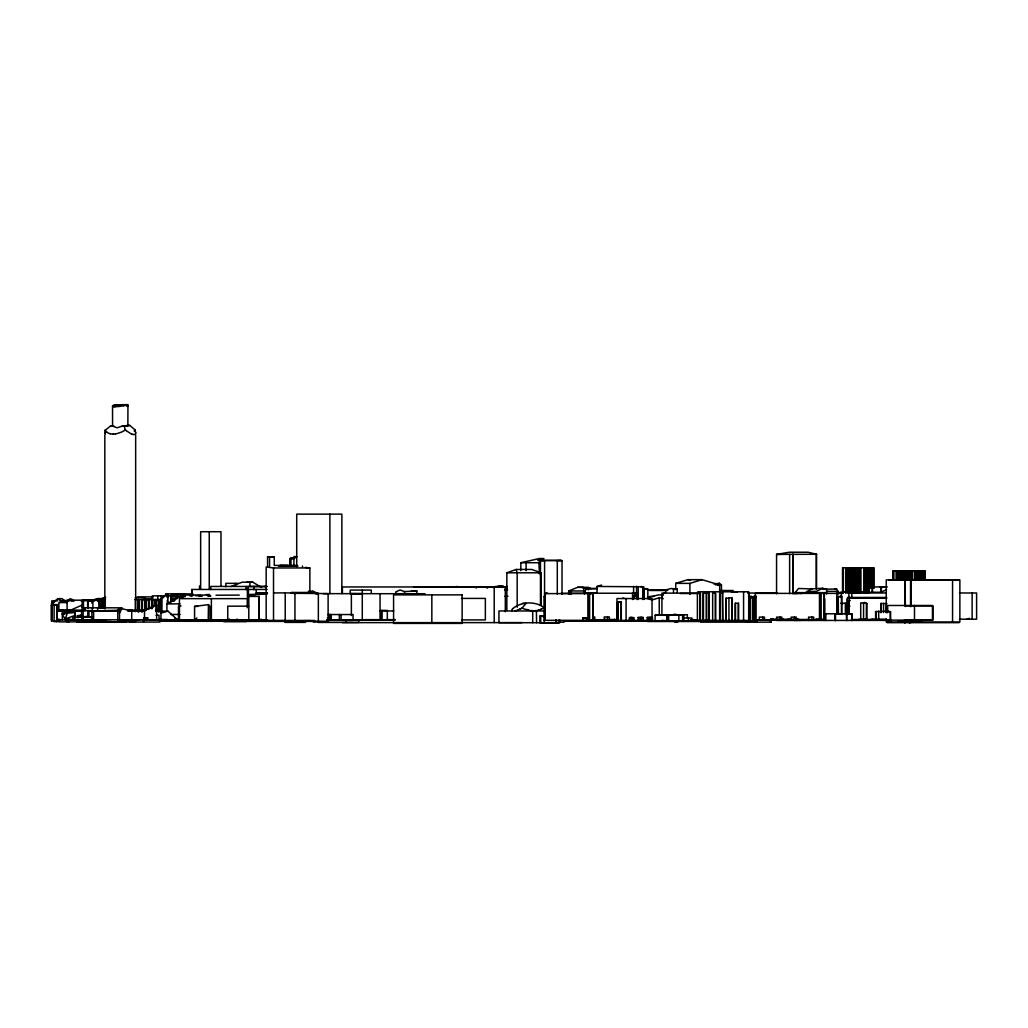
<?xml version="1.0" encoding="UTF-8"?>
<svg xmlns="http://www.w3.org/2000/svg" width="1028" height="1028" viewBox="0 0 1028 1028"><rect width="100%" height="100%" fill="white"/><g stroke="black" fill="none" stroke-linecap="round" stroke-linejoin="round"><path stroke-width="1.5" d="M225.8 586.744L225.8 583.339L238.098 583.339M302.476 566.993L302.502 565.991M171.059 595.854L177.844 595.854M249.74 586.294L250.035 582.246L252.901 582.246L261.613 587.489M196.952 617.892L194.575 619.974L194.575 606.404L208.453 604.644L208.234 619.974M770.422 622.146L770.73 620.09M118.85 610.298L92.032 610.953L118.695 610.953M69.763 610.953L69.904 610.157L58.069 610.157L56.964 610.953L56.964 619.871L147.801 619.743L147.724 617.918L143.933 618.162L147.724 617.918M633.299 598.887L634.803 592.655L637.116 597.319M633.942 598.887L635.433 592.655M113.607 425.823L110.446 426.119L105.1 430.321A18.144 6.862 -43.9 0 0 104.843 431.593L104.843 431.94A15.06 5.538 -45.4 0 0 104.972 432.839M131.237 610.953L132.792 610.144M457.319 587.155L458.912 586.988L456.201 586.705M59.945 602.652L60.613 600.558L74.556 600.558M568.831 594.158L569.756 591.357L570.668 591.357L571.388 594.364M569.743 594.158L570.668 591.357M840.801 596.818L841.02 596.163L837.524 596.818L837.524 613.819M126.791 425.438L129.798 425.438L134.835 429.678L134.218 431.04M67.655 612.367L62.31 614.05L64.931 619.049L75.057 615.412L74.44 612.457L67.655 612.367L64.931 619.768M91.71 603.089L92.905 600.198M597.204 588.44L586.217 588.659L584.379 592.732L596.548 592.719M951.285 579.818L910.924 579.818L910.898 597.101M487.118 588.055L487.722 586.885L502.731 586.847M476.195 588.055L476.799 586.885M182.933 595.867L184.423 594.454L183.074 597.011M544.197 622.75L544.21 596.548L546.189 592.822L547.179 592.822M119.518 619.974L119.518 613.112L121.921 608.717L131.713 610.966L131.713 619.974M649.208 617.481L647.242 620.424L647.242 617.481L649.208 617.481L652.202 617.597L652.202 620.462L616.993 620.424L616.993 598.553L652.048 598.553L652.048 621.002M910.859 606.456L910.924 579.818L905.141 580.152L905.334 605.595M512.754 608.576C521.504 601.521 534.894 601.02 544.133 607.458M521.581 608.576L526.13 603.372L522.494 603.372M543.902 607.175L543.478 607.664A17.463 8.584 12.1 0 1 542.09 608.859M664.139 593.105L661.775 596.047L662.674 596.047M127.716 405.983L127.896 405.7A8.25 2.506 14 0 0 127.947 405.212M794.85 593.015L798.55 588.466L812.184 588.967L806.389 591.691L816.592 591.28L822.721 588.286L826.615 589.224L826.615 594.03M810.527 589.262L811.169 588.466M172.845 594.145L185.246 594.145L172.151 594.145L173.205 593.709M794.67 593.76L801.416 593.207L800.94 593.76M112.669 405.931L112.592 406.021A7.787 1.156 -7.3 0 0 112.643 406.317L114.237 406.677M93.278 601.149C95.81 596.381 102.068 600.236 105.743 597.242M55.255 620.938L51.4 620.899L51.4 605.209L52.081 604.541L57.401 604.618L57.401 610.812M59.02 610.953L58.069 610.157M864.779 602.536L863.559 603.192L864.779 602.536L866.9 603.577L866.9 620.064L860.706 620.09L860.706 602.922L864.098 602.922M910.924 579.818L910.744 606.533M161.357 598.489L165.868 594.544L167.924 597.358L167.178 597.358L167.178 595.867M161.113 599.363L166.613 594.544M141.119 610.953L141.928 610.298L142.712 610.953M170.327 595.854L171.072 595.251M64.032 610.953L62.31 610.953L62.31 619.871M121.921 608.717L117.732 609.578L117.732 619.974L140.181 619.884M477.994 586.705L477.159 586.885M51.554 620.244L51.554 603.385L57.928 598.63L61.988 598.63L65.355 601.136M57.401 621.644L54.111 621.644L54.111 605.106L54.792 604.618L51.4 605.209M54.111 605.106L57.401 604.618M142.648 610.953L143.573 610.298L142.07 610.144M318.346 621.22L318.346 593.503L290.641 593.297L291.901 592.462L315.313 592.462L318.346 593.477L328.112 593.644L328.112 621.22L184.757 621.298M630.292 617.147L633.119 617.789L629.316 617.789L629.316 620.424M80.107 610.966L84.103 610.002M126.11 430.591L125.326 430L123.206 431.22A16.165 8.956 -21.1 0 1 121.42 432.133L117.77 433.379A12.734 7.003 -21 0 1 115.406 433.893M171.213 599.645L171.213 600.853L174.657 600.622M166.909 611.403L166.909 603.899L177.728 597.229L181.648 597.217M88.048 600.686L90.901 600.468L83.602 600.288L105.01 600.442M617.455 620.372L617.455 602.292L621.31 601.971L621.31 620.372M127.922 405.212L125.172 405.469M811.169 588.877L822.721 588.286M315.352 592.552L313.154 591.267L309.865 592.591L309.865 567.957L305.432 567.379M127.947 405.379L127.857 426.029L122.242 426.119L117.025 427.815L112.566 426.042L112.54 406.176M112.566 426.042L113.286 425.849M663.06 594.929L658.267 594.929L647.653 597.551C652.433 603.372 657.547 595.379 663.253 598.681M617.455 602.292L621.31 601.971M582.85 620.308L582.85 618.072L586.808 617.892L586.808 620.308M848.948 613.6L848.948 600.802L849.732 600.442M840.891 603.346L845.748 603.166L846.969 604.117L846.969 614.68M886.586 589.674L881.099 592.244L881.099 586.924M156.629 619.91L156.629 605.106L144.511 610.542L144.511 618.381M69.763 610.542L82.073 605.055L83.833 610.542M582.85 618.072L586.808 617.892M568.69 594.068L568.69 590.971L577.672 587.309L582.837 587.322L588.594 589.751M142.712 610.542L156.629 605.106M230.902 586.525L242.133 582.195L250.035 582.246M780.278 620.244L783.233 619.139M113.53 405.469L113.787 405.366A7.954 1.169 -7.2 0 0 112.72 405.931M769.355 620.244L772.092 619.241L772.092 620.244M795.094 620.244L798.036 619.164M506.843 610.388L506.843 572.802L516.146 569.461L531.823 569.461L541.126 572.802L541.126 605.685M660.04 621.169L662.816 620.18M966.988 619.19L969.404 618.342M146.207 599.774L149.625 599.838L143.753 599.774M254.79 621.208L257.707 620.244M259.313 593.696L256.19 593.426L267.409 593.246M675.73 589.661L675.73 583.364L687.822 579.663L702.06 579.663L719.664 584.996L719.664 592.86M675.73 583.364L689.916 583.377L702.06 579.663M597.024 593.195L597.024 586.474L601.598 585.073M597.024 586.474L642.731 586.77L642.731 599.504M161.01 613.138L167.949 611.133L177.587 619.897L142.044 619.897M71.06 599.247L69.004 599.427L72.05 599.311M539.276 610.028L538.351 610.259M647.46 589.969L665.656 589.969L671.066 588.517L677.246 589.057L677.246 592.424M289.755 566.274L289.755 558.589L294.239 558.178M868.801 620.385L873.029 619.267M502.563 587.451L506.971 586.371M115.509 404.878L127.626 404.595M266.162 621.22L266.162 566.993L273.525 567.957L309.865 567.957M520.849 570.617L520.849 562.727L539.353 558.538L543.928 558.538M81.649 615.117L77.126 615.746M888.128 622.043L891.006 621.426M258.324 619.91L261.382 619.28M673.25 588.89L677.246 589.057M794.169 620.488L794.708 619.64L794.708 620.488M794.169 619.755L796.507 619.64L796.507 620.488M487.272 587.541L502.512 585.716L505.211 587.823M492.836 587.515L502.512 585.716M716.246 583.763L719.304 583.249L721.463 585.073L721.463 592.912M290.641 593.297L293.237 592.912M666.812 620.758L666.812 615.374L682.592 614.847L682.592 620.758M951.375 579.933L959.06 579.946M683.8 618.008L691.895 618.008L691.895 620.758L655.106 620.758L655.106 615.284L658.935 614.795L687.359 614.744L687.359 618.008M122.242 426.119L125.544 425.952M668.663 620.758L668.663 615.335L673.314 614.795M129.798 425.438L126.958 425.502M666.812 615.374L667.455 620.758M668.663 615.335L672.723 614.847M697.729 593.246L700.428 592.938L700.428 620.462M700.428 592.938L697.395 593.246L697.395 620.462L748.705 620.462L748.705 591.781L697.729 591.781M181.044 605.877L178.474 606.16L178.474 619.974L267.498 619.91M643.194 620.462L643.194 617.494L640.226 617.597L640.226 620.462M719.639 620.398L719.639 593.297L722.504 592.976L722.825 620.398M640.226 617.597L643.194 617.494M719.639 593.297L722.825 592.976M74.132 612.367L65.599 613.202L65.599 610.555M62.31 614.05L65.227 613.767L65.227 610.555M77.485 617.327L87.83 616.325L88.973 617.185L91.865 616.903M952.738 580.293L959.06 579.741M957.479 579.843L958.52 579.741M290.963 566.158L290.963 558.294L295.229 557.947M93.625 611.583L91.441 611.699L93.625 611.583L93.625 619.794M97.788 600.815L103.802 600.391M647.242 617.481L652.202 617.597L650.904 617.52M97.583 600.365L104.766 599.915M398.671 593.67L395.741 593.631L395.741 591.884L400.059 589.995L404.518 591.575L416.841 590.997L416.841 593.734M97.583 600.802L105.062 600.506M791.264 619.383L787.692 619.383M842.42 613.793L837.679 613.793M411.354 591.164L416.841 590.997M256.19 593.426L267.113 593.13M249.354 596.407L249.354 594.608L267.151 594.133M166.909 603.899L180.016 603.86M826.615 589.224L822.721 589.288L836.586 588.967L837.974 591.344L837.974 594.223M816.579 588.954L816.579 554.272L776.564 554.4L776.564 593.734M115.316 406.702L119.479 406.445A7.813 0.989 -7.2 0 0 120.931 406.176A7.826 1.182 -7.1 0 0 121.985 406.086A7.941 1.144 -7.3 0 0 123.36 405.829M540.856 572.802L506.843 572.802M89.963 610.76L119.094 610.696M649.503 620.462L649.503 617.661L651.277 617.648L651.277 620.462M454.89 586.885L459.529 586.872M467.252 586.872L482.338 586.847M826.615 591.37L837.974 591.344M371.288 593.169L371.288 590.085L350.201 590.085L350.201 593.619L362.306 593.619L362.306 590.085M128.282 610.285L131.417 610.272M110.446 426.119L112.926 426.119M297.092 556.623L293.918 556.623L293.918 566.03M267.563 566.428L267.563 556.88L274.27 557.06L274.27 565.413L297.542 565.413M267.563 556.88L274.27 557.06M290.963 558.294L293.121 558.589M289.755 558.589L294.175 558.589M540.317 560.35L560.954 560.337M562.02 594.145L562.02 560.594L539.327 560.581L539.327 573.804M520.849 562.727L539.327 562.727L539.777 572.223M280.091 565.259L288.161 565.413M278.601 566.235L297.953 566.235M721.463 585.073L716.979 585.073L719.626 584.996L719.304 583.249M267.01 586.448L210.753 586.461L210.753 589.648M456.239 586.602L457.486 586.602M413.719 586.757L467.804 586.885M469.012 586.885L488.634 586.872M887.37 586.924L868.801 586.924L868.801 593.336M577.659 587.335L588.119 587.322L591.023 588.543M586.217 588.659L597.242 588.659M267.087 589.468L191.799 589.468L191.799 595.816M649.812 590.483L667.763 590.483M720.628 590.483L733.182 590.483M568.69 590.971L585.305 590.971M308.361 591.267L313.154 591.267M844.155 591.999L869.174 591.999M839.992 592.244L881.407 592.244L881.407 587.091M731.448 592.218L737.397 592.244M793.924 592.629L825.754 592.629M760.18 592.886L773.788 593.04M836.753 592.745L841.148 592.86M256.19 593.027L267.113 593.027M273.525 592.912L294.946 592.912L294.946 621.22M747.652 593.04L776.898 593.04M886.393 592.989L851.801 592.989L851.801 597.602M959.368 592.989L976.6 592.989L976.6 619.19L959.368 619.19M568.523 593.233L637.219 593.233L637.219 599.555M698.732 593.13L661.916 593.13L661.916 615.348M561.121 593.374L569.037 593.374M680.125 593.503L698.847 593.503M748.577 593.503L749.258 593.503L749.258 620.269L748.577 620.269M323.088 593.644L425.001 593.734M544.557 593.606L592.783 593.606L592.783 620.411M165.611 593.901L192.968 593.901M255.574 594.608L249.354 594.608M184.295 595.058L209.031 595.058M215.983 595.225L239.254 595.096M192.763 595.572L189.627 595.572L190.321 595.79M164.339 595.867L152.285 595.867L152.285 600.493M185.181 595.867L166.433 595.867L165.868 594.544M504.915 596.24L508.012 596.24M757.25 621.503L753.807 621.503L753.807 596.471L756.235 596.471M185.181 596.613L181.082 596.613L181.082 595.867M544.21 596.548L545.2 596.548L545.2 620.347M748.577 596.677L749.489 596.677L749.489 620.09L748.577 620.09M137.289 596.895L153.352 596.895M751.404 596.78L756.235 596.78M837.524 596.818L841.739 596.818L841.739 613.819M886.47 597.461L847.547 597.461L847.547 606.905M135.221 597.705L144.768 597.705M750.029 620.668L752.432 620.668L752.432 597.872L750.029 597.872L749.001 596.574M622.711 598.142L623.983 598.142M729.263 598.206L725.794 598.206L725.794 620.334M886.92 598.09L849.256 598.09L849.256 613.819M170.571 598.103L177.703 598.116L177.703 595.867M461.495 598.412L485.357 598.412L485.357 619.91L461.495 619.91M171.329 598.669L177.022 598.669M144.1 599.028L153.056 599.041M824.032 598.926L824.726 598.926L824.726 613.922M105.473 599.555L104.522 599.555L104.522 608.653M134.758 599.555L161.692 599.555L161.627 611.686M175.608 599.645L170.854 599.645L170.854 602.819M89.218 599.992L83.101 600.069L83.101 609.411M80.968 600.802L90.901 600.198M848.948 600.802L849.976 600.802M57.748 600.866L51.76 600.866L51.76 620.938M62.721 600.866L68.889 600.866M71.215 600.853L73.836 600.853M171.213 600.853L174.272 600.853M94.486 600.827L89.706 600.827M53.25 602.112L54.407 602.112L53.25 602.138L53.25 605.158M98.829 602.254L102.389 602.318L102.389 608.332M67.077 602.549L58.892 602.549L58.892 611.467M864.24 602.536L866.9 603.577M886.92 603.577L880.739 603.436L880.739 612.547M905.668 605.916L932.974 605.916L932.974 620.09L905.668 620.09M248.802 606.16L227.741 606.16L227.741 619.974M849.938 606.186L846.802 606.186L846.789 620.514M194.575 606.404L197.659 606.404M122.165 607.818L84.103 607.818L84.103 610.568M68.825 610.336L81.443 610.298M127.819 610.324L143.573 610.298M59.02 610.568L82.317 610.568M137.264 610.529L145.205 610.529M155.588 610.529L161.01 610.529M128.102 610.696L144.717 610.863M155.691 610.863L159.893 610.863M56.964 610.953L82.317 610.953M127.716 610.953L144.511 610.953L143.47 610.208M379.91 610.953L393.737 610.953M543.298 610.966L498.953 610.966L498.953 622.711L559.669 622.711L559.669 619.781M158.98 611.133L167.949 611.133M888.462 611.159L878.439 611.544M878.683 611.544L875.612 611.544L875.612 620.218M885.776 611.596L890.621 611.596L890.621 620.051L880.919 619.961M824.199 613.793L851.672 613.767L851.826 620.514M170.545 614.461L180.016 614.461M676.514 614.436L673.456 614.436L673.456 615.258M327.726 614.538L353.054 614.538L353.054 620.385L327.726 620.385M663.587 614.718L669.318 614.718M156.102 615.207L159.032 615.207L159.032 619.845L149.42 619.845M669.087 615.258L676.463 614.744M80.107 615.592L81.546 615.592M540.175 615.965L544.197 616.543L539.854 615.965L539.854 622.75M592.539 616.98L594.762 616.98L594.762 620.128M92.237 617.198L72.975 617.198L72.975 619.768M638.157 617.468L642.256 617.687L638.157 617.468L638.157 620.424M649.503 617.661L652.06 617.622M327.495 617.764L330.194 617.764L330.194 620.102M815.705 619.421L825.227 619.383M858.688 619.396L867.568 619.383M870.652 619.447L886.663 619.447M90.31 619.537L93.317 619.537M160.998 619.524L167.564 619.524M364.606 619.653L381.491 619.653M386.785 619.961L394.855 619.537M593.233 619.627L593.94 619.627M616.941 619.64L617.648 619.64M690.867 619.666L694.979 619.666M770.28 619.524L810.077 619.46M813.238 619.614L825.227 619.614M851.48 619.499L886.47 619.486M326.724 619.755L380.193 619.755M393.634 619.82L386.785 619.537M597.152 619.717L601.29 619.717M611.75 619.704L615.888 619.704M766.914 619.871L771.051 619.871M772.092 619.794L780.984 619.807M784.235 619.82L788.373 619.82M802.868 619.833L797.831 619.73L797.831 620.488M803.947 619.781L810.103 619.794M816.129 619.807L820.28 619.807M851.505 619.794L877.642 619.794M69.763 620.012L83.833 620.012M90.181 619.884L105.82 619.884M342.838 619.897L350.844 619.897M394.855 619.961L381.054 619.961L381.054 610.426L387.325 610.426L387.325 619.961M592.115 619.987L596.548 619.987M597.024 620.012L617.854 620.012M650.904 620.077L652.06 620.077M691.574 620.038L697.742 620.038M706.3 620.077L709.269 620.077L709.269 593.195L703.101 593.13L703.101 620.334M757.276 620.09L810.27 620.012M813.366 620.038L824.726 619.923M852.212 619.987L853.227 619.987M56.63 620.167L59.765 620.167M265.083 620.205L160.921 620.205L161.113 595.867M327.187 620.205L394.855 620.18M592.115 620.141L617.096 620.102M650.904 620.09L652.06 620.09M690.855 620.102L697.845 620.102M810.038 620.244L755.13 620.18L755.13 596.176L756.043 596.176L756.043 620.18M813.611 620.244L824.764 620.09M852.251 620.115L932.46 620.141L932.46 605.479L887.691 605.479L887.691 612.816M56.424 620.347L59.663 620.347M85.067 620.514L105.511 620.514M162.848 620.501L314.671 620.462M544.21 620.347L598.155 620.321M776.564 620.488L887.37 620.385M100.333 620.526L102.826 620.539M159.25 620.526L219.581 620.526M247.864 620.681L285.835 620.681M304.404 620.681L310.854 620.681M587.142 620.719L644.967 620.719M663.587 620.604L669.318 620.604M701.289 620.539L710.901 620.539M741.792 620.616L745.223 620.616M57.067 620.771L58.917 620.771M104.522 620.784L105.473 620.784M160.728 620.784L211.228 620.899M230.902 620.951L264.106 620.951M563.871 620.758L594.762 620.758M159.404 621.156L168.823 621.156M188.869 621.079L216.908 621.079M563.524 621.156L702.227 621.002M612.585 621.169L677.246 621.169M677.786 621.169L747.176 621.233M750.054 621.233L754.732 621.233M897.765 621.272L922.142 621.272M94.139 621.542L111.088 621.542M245.294 621.4L293.404 621.4M304.802 621.4L314.645 621.4M647.306 621.503L700.788 621.503M746.585 621.554L750.029 621.554L750.029 597.872L749.001 596.253L751.404 596.253L752.432 597.872M76.727 621.786L96.529 621.786M104.843 621.734L135.645 621.734M223.706 621.683L245.949 621.683M108.158 621.863L58.892 621.863L58.892 618.895M97.583 622.056L126.752 622.056M129.13 622.056L159.893 622.056L159.893 618.856M313.309 622.03L327.251 622.03M558.063 622.197L564.064 622.197M674.664 622.056L677.786 622.056M700.646 622.146L771.129 622.146L771.129 620.09M905.527 622.043L886.252 622.043L886.252 618.92M910.551 622.043L959.869 622.043L959.869 579.946L886.252 579.895L886.252 612.675L886.38 603.577M284.91 622.39L305.522 622.39M318.41 622.428L358.759 622.428L358.759 619.653M342.414 622.621L521.941 622.621M887.087 622.66L959.06 622.66M540.317 622.929L558.551 622.929M780.483 554.4L776.564 554.4L789.311 552.229L808.085 552.229L816.579 554.272M264.106 586.538L267.01 586.538L248.108 586.551L248.108 589.699M655.106 615.284L667.455 615.297M562.02 560.594L557.292 560.581L557.292 594.145M647.846 598.81L647.846 589.057L644.055 589.057L644.055 598.81M350.201 593.631L362.306 593.67M537.67 560.131L540.381 560.144M886.072 587.065L880.058 586.924M100.333 608.332L100.333 602.318L102.851 602.279M246.72 582.195L252.901 582.246M649.619 596.446L653.911 596.484M401.601 593.709L404.518 593.734L404.518 591.575M504.799 590.008L507.562 590.046M51.554 603.385L52.621 603.41M58.005 610.234L63.081 610.336M834.659 588.915L836.586 588.967M458.347 586.692L446.191 586.872L450.791 586.692M200.833 595.469L195.628 595.713M85.08 600.275L90.901 600.468M641.099 586.885L643.888 586.885L643.888 599.504M256.756 593.246L264.363 593.67M713.676 583.827L716.837 584.032L715.681 583.493L715.681 584.983M70.02 619.409L74.44 619.768L74.44 619.049M531.386 610.568L531.964 610.619A14.096 7.029 11.9 0 0 534.303 610.838M128.603 610.658L131.713 610.966L131.584 610.208M207.566 595.353L210.74 595.88L209.237 596.022A26.728 3.919 7.2 0 1 207.952 596.189M77.126 619.383L80.107 619.871M330.194 617.764L328.754 617.481L328.754 620.102M641.099 586.461L642.731 586.77M610.902 619.331L613.703 619.871M164.069 620.295L168.476 621.156M133.049 434.42L133.691 434.523A10.408 3.38 42.8 0 0 134.45 434.446L135.079 434.227A11.925 3.894 43.5 0 0 135.542 433.533A13.171 4.292 43.4 0 0 135.619 433.045M110.163 433.777L112.116 434.047A12.272 6.759 -20.9 0 0 113.183 434.06M645.327 588.517L647.846 589.057M592.411 619.241L596.767 620.321M951.799 579.933L888.629 579.895M687.822 579.663L690.533 580.473M291.901 592.462L294.946 593.477M818.031 619.113L820.974 620.244M174.657 618.432L177.587 619.563M69.904 610.157L70.418 610.953M522.352 608.203L523.792 608.782A16.821 8.173 11.6 0 0 525.488 609.398M57.928 598.63L61.294 601.123M841.251 603.166L842.42 604.091M841.02 596.163L841.739 596.818M183.691 594.454L185.014 595.867M208.453 604.644L209.982 606.404L209.982 619.974M753.807 596.471L754.822 598.078L754.822 621.503M134.835 429.678L135.465 431.452M582.837 587.322L584.379 590.971L584.379 594.068M506.341 587.027L507.395 589.918M634.803 592.655L636.486 597.319M838.218 596.176L838.437 613.819M516.146 569.461L517.174 572.802L517.174 607.252M124.234 426.119L125.326 430M569.756 591.357L570.476 594.364M118.824 608.717L119.518 613.112M100.333 602.318L100.68 606.828M167.294 600.391L167.41 603.423M972.128 592.989L972.128 619.19M952.558 579.946L952.558 622.043M925.11 580.178L925.11 570.81L892.895 570.81L892.895 580.178M924.686 570.81L924.686 580.178M924.069 570.81L924.069 580.178M923.195 570.81L923.195 580.178M922.63 570.81L922.579 580.178M922.013 570.81L922.013 580.178M921.011 570.81L921.011 580.178M920.535 570.81L920.535 580.178M920.394 570.81L920.394 580.178M919.919 570.81L919.919 580.178M918.839 570.81L918.839 580.178M917.708 570.81L917.708 580.178M916.719 570.81L916.719 580.178M916.282 570.81L916.282 580.178M916.102 570.81L916.102 580.178M915.678 570.81L915.678 580.178M914.714 570.81L914.714 580.178M914.496 605.479L914.496 620.141M914.367 570.81L914.367 580.178M911.99 570.81L911.99 580.178M911.515 570.81L911.515 580.178M910.859 620.192L910.859 622.66M910.551 579.946L910.551 606.533M909.909 570.81L909.909 580.178M909.896 619.781L909.896 622.66M909.613 619.948L909.613 622.66M909.317 570.81L909.459 580.178M909.446 619.781L909.446 622.66M908.855 570.81L908.855 580.178M907.287 570.81L907.287 580.178M906.837 570.81L906.786 580.178M906.336 570.81L906.336 580.178M905.038 570.81L905.141 606.533M905.128 619.948L905.128 622.66M904.961 619.781L904.961 622.66M904.589 570.81L904.589 580.178M904.511 619.781L904.511 622.66M904.087 570.81L904.087 580.178M903.329 570.81L903.329 580.178M902.905 570.81L902.905 580.178M901.466 570.81L901.466 580.178M900.978 570.81L901.042 580.178M900.554 570.81L900.554 580.178M898.999 570.81L898.999 580.178M898.562 570.81L898.498 580.178M898.048 570.81L898.048 580.178M896.647 570.81L896.647 580.178M896.198 570.81L896.198 580.178M893.807 570.81L893.807 580.178M893.345 570.81L893.345 580.178M890.235 611.596L890.235 620.051M883.553 603.436L883.553 612.572M881.266 603.436L881.266 612.547M878.683 611.159L878.683 620.218M876.19 611.544L876.19 620.218M874.185 588.273L874.185 567.816L842.523 567.816L842.523 592.989M872.836 567.816L872.836 588.273M872.502 586.924L872.502 592.244M872.348 567.816L872.284 588.273M872.207 586.924L872.207 592.244M871.795 567.816L871.795 588.273M870.793 567.816L870.793 588.273M870.253 567.816L870.215 588.273M869.675 567.816L869.675 588.273M868.66 567.816L868.66 592.989M868.12 567.816L868.133 592.989M867.606 567.816L867.606 592.989M866.373 567.816L866.373 592.989M866.36 603.577L866.36 620.064M865.82 567.816L865.872 592.989M865.306 567.816L865.306 592.989M864.471 567.816L864.471 592.989M864.06 567.816L864.06 592.989M863.559 602.922L863.559 620.09M860.809 567.816L860.809 592.989M860.385 567.816L860.385 592.989M859.279 567.816L859.279 592.989M858.83 567.816L858.868 592.989M858.419 567.816L858.419 592.989M857.005 567.816L857.005 592.989M856.17 567.816L856.17 592.989M854.641 567.816L854.641 592.989M854.229 567.816L854.229 592.989M853.793 567.816L853.728 592.989M852.97 567.816L853.047 592.989M852.533 567.816L852.533 592.989M852.135 620.514L852.135 613.883L846.481 613.883L846.481 620.514M851.081 567.816L851.081 592.989M850.606 567.816L850.631 592.989M850.169 567.816L850.169 592.989M848.884 592.244L848.884 598.245M848.665 567.816L848.665 592.989M848.049 567.816L848.203 592.989M847.599 567.816L847.599 592.989M847.085 598.9L847.085 603.629M846.16 567.816L846.16 592.989M845.736 567.816L845.736 592.989M845.35 603.359L845.35 614.448M843.345 567.816L843.345 592.989M842.921 567.816L842.921 592.989M841.482 613.767L841.482 593.4L755.297 593.387L755.297 620.244M836.831 593.4L836.831 613.767M835.456 613.767L835.456 620.514M835.301 613.767L835.301 620.514M835.16 613.767L835.16 620.514M825.805 613.767L825.805 620.514M824.353 593.387L824.353 620.205M824.199 593.387L824.199 620.514M821.154 593.387L821.154 620.205M820.241 593.387L820.241 620.205M819.971 619.139L819.971 620.077M819.483 593.387L819.483 620.244M816.232 554.195L816.245 588.915M816.309 619.139L816.309 620.077M813.726 620.462L813.726 617.108L808.561 617.108L808.561 620.462M811.889 617.108L811.889 620.462M800.182 619.73L800.182 620.488M799.63 619.73L799.63 620.488M799.373 619.537L770.28 619.409L773.853 619.383M796.327 620.359L796.327 617.134L791.149 617.134L791.149 620.359M795.955 619.755L795.955 620.488M794.49 617.134L794.49 620.359M789.62 554.272L789.62 593.683M781.833 620.295L781.833 617.121L776.654 617.121L776.654 620.295M779.995 617.121L779.995 620.295M770.73 619.55L770.73 622.146M764.511 620.205L764.511 617.096L759.332 617.096L759.332 620.205M763.29 619.01L763.29 620.244M762.673 617.096L762.673 620.205M743.578 591.781L743.578 620.462M738.631 620.347L738.631 603.256L735.174 603.256L735.174 620.347M738.232 603.256L738.232 620.347M735.521 603.256L735.521 620.347M732.103 620.334L732.103 597.898L728.929 597.898L728.929 620.334M731.743 597.898L731.743 620.334M726.166 598.206L726.166 620.334M722.504 592.976L722.504 620.398M719.921 593.297L719.921 620.398M715.668 620.347L715.668 593.22L712.661 593.22L712.661 620.347M715.321 593.22L715.321 620.347M708.935 593.195L708.935 620.077M706.673 593.13L706.673 620.334M706.3 593.13L706.3 620.334M703.448 593.13L703.448 620.334M700.081 592.938L700.081 620.462M689.916 583.377L689.916 594.39M688.362 618.008L688.362 620.758M683.8 614.744L683.8 620.758M678.865 615.322L678.865 620.758M674.638 614.436L674.638 615.258M673.52 589.057L673.52 592.424M665.656 589.969L665.656 592.424M659.205 598.078L659.282 614.705M652.549 617.687L652.549 620.09M650.3 617.61L650.3 620.462M641.112 617.507L641.112 620.462M638.221 586.59L638.221 599.504M636.55 586.281L636.55 593.195M633.98 620.437L633.98 617.597L631.256 617.597L631.256 620.437M633.595 586.423L633.595 593.195M632.541 593.233L632.541 599.555M632.04 617.597L632.04 620.437M626.065 598.553L626.065 620.424M620.809 602.267L620.809 620.372M618.046 601.971L618.046 620.372M614.68 619.241L614.68 620.012M614.191 619.241L614.191 620.012M609.36 620.141L609.36 616.98L604.207 616.98L604.207 620.141M607.548 616.98L607.548 620.141M606.019 619.241L606.019 620.012M605.659 619.241L605.659 620.012M593.117 620.347L593.117 593.49L588.646 593.49L588.646 620.347M589.622 593.49L589.622 620.347M587.99 593.606L587.99 620.411M586.423 618.072L586.423 620.308M583.364 617.854L583.364 620.308M559.245 619.781L559.142 622.711M556.161 619.781L556.161 622.711M555.981 619.781L555.981 622.711M544.557 620.411L544.583 560.568L540.458 560.581L540.458 605.338M540.741 616.53L540.741 622.75M536.41 610.966L536.577 622.711M532.697 610.966L532.697 622.711M526.092 562.727L526.092 570.733M505.313 611.776L505.313 586.962L342.414 586.962L342.414 593.169M494.224 586.962L494.224 622.621M431.837 594.878L431.837 623.405M382.082 610.426L382.082 619.961M380.052 593.67L380.052 620.18M362.28 593.67L362.28 620.18M351.37 593.619L351.37 615.502M346.179 619.653L346.179 622.428M341.874 593.631L341.874 514.129L296.707 514.129L296.707 566.595M341.065 614.538L341.065 620.385M339.356 614.538L339.356 620.385M330.939 614.538L330.939 620.385M330.579 614.538L330.579 620.385M329.885 514.129L329.885 593.631M329.949 614.538L329.949 620.385M329.615 614.538L329.615 620.385M285.219 592.912L285.219 621.22M273.525 567.957L273.525 621.22M269.554 557.06L269.554 566.569M259.249 619.91L259.249 596.407L248.789 596.407L248.802 619.974M258.928 596.407L258.928 619.91M256.216 589.468L256.216 594.223M253.89 586.551L253.89 589.699M248.429 589.468L248.429 597.396M247.388 589.468L247.388 597.396M247.26 607.779L247.26 598.643L179.45 598.643L179.45 619.974M246.103 586.461L246.103 589.622M238.021 620L230.221 620M237.07 618.959L237.07 620M235.682 583.339L235.682 585.6M229.257 618.946L229.257 620M220.994 586.05L220.994 531.72L200.653 531.72L200.653 589.25M211.382 598.643L211.382 619.974M209.249 531.72L209.249 589.25M199.509 585.896L199.509 589.095M191.889 589.468L191.889 595.816M181.84 595.867L181.84 596.613M171.329 595.867L171.329 599.645M167.924 595.867L167.924 603.423M167.692 593.901L167.667 597.024M161.37 619.524L161.37 620.218M160.728 599.555L160.728 611.686M159.289 599.555L159.289 611.686M159.032 599.555L159.032 611.686M158.608 599.555L158.608 611.686M158.363 599.555L158.363 611.686M157.708 595.867L157.708 600.532M155.999 599.555L155.999 611.686M155.742 599.555L155.742 605.62M155.305 599.555L155.305 605.62M155.061 599.555L155.061 605.62M152.697 599.555L152.697 607.137M152.452 599.555L152.452 607.137M152.015 599.555L152.015 608.653M151.758 599.555L151.758 608.653M149.394 599.555L149.394 608.653M149.15 599.555L149.15 608.653M148.713 599.555L148.713 608.653M148.469 599.555L148.469 608.653M146.31 617.815L146.31 619.743M146.092 599.555L146.092 610.169M145.847 599.555L145.847 610.169M145.256 599.555L145.256 610.169M144.999 599.555L144.999 610.169M144.01 618.021L143.933 619.743M143.56 618.856L143.56 622.056M142.429 599.555L142.429 611.686M142.185 599.555L142.185 611.686M141.761 599.555L141.761 611.686M141.504 599.555L141.504 611.686M138.883 599.555L138.883 611.686M138.664 599.555L138.664 611.686M138.215 599.555L138.215 611.686M137.996 599.555L137.996 611.686M135.657 434.985L135.657 610.555M135.388 599.555L135.388 611.686M105.267 599.555L105.267 608.653M104.83 434.985L104.83 607.368M103.327 597.615L103.327 608.332M101.733 602.318L101.733 608.332M98.829 608.319L98.829 600.198L67.077 600.172L67.077 611.467M97.621 607.818L97.621 610.696M92.905 600.172L92.905 607.933M92.34 607.818L92.34 610.696M91.89 619.794L91.865 610.593L83.152 610.593L83.152 617.198M88.973 610.593L88.973 617.198M88.19 600.069L88.19 607.921M87.83 610.593L87.83 617.468M87.637 600.069L87.637 607.856M85.041 607.818L85.041 610.876M83.474 600.069L83.474 607.921M83.474 618.766L83.474 621.863M83.101 618.753L83.101 621.863M82.201 600.172L82.201 607.921M82.201 618.766L82.176 621.863M82.073 605.055L82.073 608.049M81.752 618.984L81.752 621.863M81.546 610.015L81.546 616.697M75.057 610.555L75.057 617.841M75.057 619.049L75.057 619.768M74.44 610.555L74.44 612.457M67.077 618.895L67.077 621.863M65.599 619.768L65.227 619.049M64.032 610.568L64.032 613.922M56.72 605.106L56.72 621.644M202.298 596.124A57.915 9.83 -8.2 0 1 198.892 596.111M209.635 594.467A57.221 9.149 -7.8 0 1 206.41 594.582M106.783 432.068A14.97 8.224 -20.1 0 0 107.773 432.775A13.981 7.71 -20.7 0 0 108.929 433.328A12.966 7.106 -20.5 0 0 110.24 433.7M135.259 431.323A16.024 5.217 43.5 0 1 135.49 432.377M135.786 432.582A14.032 4.639 42.3 0 1 135.747 433.135M105.447 434.047A11.359 4.24 -44.9 0 1 105.164 433.662A12.464 4.665 -44.3 0 1 104.959 433.186A13.48 5.05 -44 0 1 104.856 432.942M113.157 434.112A11.835 6.592 -21.2 0 0 114.828 433.996A12.323 6.965 -21.5 0 0 115.393 433.97M126.097 430.514A17.412 5.59 43 0 0 127.729 431.67A15.112 4.806 42.8 0 0 129.682 432.814M106.719 432.107A15.844 8.815 -21.9 0 1 106.18 431.542L105.743 430.899A18.543 10.254 -20.1 0 1 105.229 429.858M133.113 434.51A11.192 3.739 43.9 0 1 132.021 434.189M131.623 434.034A12.683 4.163 43.3 0 1 130.299 433.405M114.031 405.366A8.044 1.221 -6.9 0 1 114.995 405.083M127.703 405.983A7.556 2.274 15 0 1 126.932 406.394M115.033 406.792A7.517 1.144 -7.4 0 1 113.98 406.741M114.532 405.071A8.018 1.169 -7.2 0 1 115.29 404.865M124.915 405.443A8.006 1.169 -7.2 0 1 123.681 405.713M118.143 405.263A8.661 2.763 15 0 1 116.678 404.672M118.708 405.392A8.34 2.506 15.4 0 1 118.207 405.225M119.287 405.482A8.121 2.403 15.4 0 1 118.798 405.315M527.917 609.797A15.523 7.389 11.7 0 1 526.195 609.36M534.239 610.722A14.688 7.016 11.1 0 0 535.858 610.645L536.372 610.581A14.443 7.157 12 0 0 538.312 610.221M520.425 608.756A16.101 3.277 -30.3 0 1 518.163 609.732M512.188 609.36A17.129 3.688 -31.5 0 1 512.625 608.64M512.15 609.861A15.96 3.444 -31.8 0 0 511.995 610.401A15.291 3.341 -31.6 0 0 512.034 610.838A14.405 3.148 -32.4 0 0 512.15 611.082M528.431 610.182A14.867 7.299 11.6 0 0 530.217 610.491A14.353 7.286 11.8 0 0 531.412 610.735M515.94 610.863A14.122 3.135 -31.3 0 1 514.861 611.146M540.664 609.655A15.022 7.594 13.1 0 1 539.392 610.118M541.769 608.704A16.448 7.89 10.4 0 1 540.265 609.411M521.774 608.229A17.232 3.726 -30.9 0 1 520.284 608.936M517.469 610.157A14.61 3.11 -30.6 0 1 516.262 610.581M528.469 610.002A15.163 7.299 11.6 0 1 527.891 609.874M792.986 554.272L792.986 593.683L792.986 554.272M68.837 618.984L68.825 621.863L68.876 618.984M311.972 591.987L314.144 592.796L311.972 591.987M318.346 593.503L315.493 593.593L318.346 593.503M891.841 579.792L891.777 579.792M462.137 594.878L393.583 594.878L393.583 623.405L462.137 623.405L462.137 594.878M918.325 580.178L918.325 570.81L918.222 580.178M856.594 592.989L856.594 567.816L856.581 592.989M161.409 611.686L161.409 599.555L161.383 611.686"/></g></svg>
